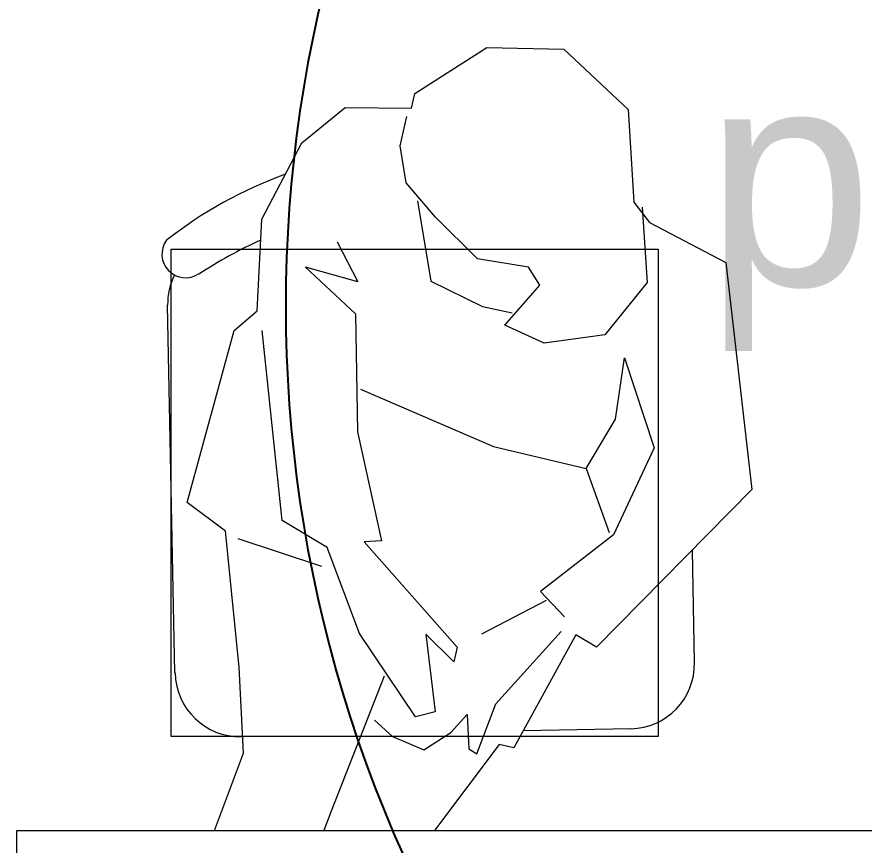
# Model space of a CAD drawing. Header units: metres. Extents: x -17 to 101, y 0 to 79.
# Drawn here: x 7.736 to 8.519, y 24.199 to 24.964 of the extents above; entities that cross this region are included whole.
import ezdxf

# ---------------------------------------------------------------- set-up
doc = ezdxf.new("R2010")
doc.units = ezdxf.units.M
doc.layers.add('ALUMBRADO', color=1, linetype='Continuous', lineweight=30)
doc.layers.add('Cotas varias El', color=253, linetype='Continuous', lineweight=13)
doc.styles.get("Standard").update_dxf_attribs({"font": 'arial.ttf'})

msp = doc.modelspace()

# ---------------------------------------------------------------- linework, layer by layer
at = {"layer": 'ALUMBRADO', "lineweight": 25}
for centre, radius, start, end in [((8.80033, 22.83185), 2.71596, 43.50586, 100.38193), ((9.21988, 24.69687), 1.23579, 146.01586, 213.98415)]:
    msp.add_arc(centre, radius, start, end, dxfattribs=at)
at = {"layer": 'Cotas varias El', "extrusion": (-0.00481, -0.03756, 0.999283)}
for p, q in [((8.10345, 24.89347, 0.05725), (8.17001, 24.93593, 0.05916)), ((8.17001, 24.93593, 0.05916), (8.24121, 24.93451, 0.05945)), ((8.24121, 24.93451, 0.05945), (8.30041, 24.87861, 0.05764)), ((8.10045, 24.87984, 0.05672), (8.10345, 24.89347, 0.05725)), ((7.99903, 24.84792, 0.05503), (8.0391, 24.88051, 0.05645)), ((8.0391, 24.88051, 0.05645), (8.10045, 24.87984, 0.05672)), ((8.30041, 24.87861, 0.05764), (8.30589, 24.79311, 0.05445)), ((8.08992, 24.84502, 0.05536), (8.09592, 24.87227, 0.05641)), ((7.96207, 24.77751, 0.05221), (7.99903, 24.84792, 0.05503)), ((8.0953, 24.81098, 0.05411), (8.08992, 24.84502, 0.05536)), ((8.12263, 24.77924, 0.05305), (8.0953, 24.81098, 0.05411)), ((8.10594, 24.79435, 0.05353), (8.11822, 24.72022, 0.05081)), ((8.30589, 24.79311, 0.05445), (8.32033, 24.77422, 0.05381)), ((8.31348, 24.78859, 0.05432), (8.31817, 24.71898, 0.05172)), ((7.95771, 24.69276, 0.049), (7.96207, 24.77751, 0.05221)), ((8.16135, 24.74071, 0.05178), (8.12263, 24.77924, 0.05305)), ((8.32033, 24.77422, 0.05381), (8.39084, 24.73724, 0.05276)), ((8.0318, 24.75642, 0.05175), (8.05081, 24.71937, 0.05045)), ((8.20832, 24.73321, 0.05173), (8.16135, 24.74071, 0.05178)), ((8.39084, 24.73724, 0.05276), (8.41478, 24.52769, 0.045)), ((8.05081, 24.71937, 0.05045), (8.00231, 24.73292, 0.05073)), ((8.00231, 24.73292, 0.05073), (8.0486, 24.68986, 0.04933)), ((8.21896, 24.71658, 0.05115), (8.20832, 24.73321, 0.05173)), ((8.11822, 24.72022, 0.05081), (8.16599, 24.69683, 0.05016)), ((8.31817, 24.71898, 0.05172), (8.2789, 24.6705, 0.04971)), ((8.18647, 24.67946, 0.0496), (8.21896, 24.71658, 0.05115)), ((7.88175, 24.3583, 0.03606), (7.87488, 24.698, 0.0488)), ((8.16599, 24.69683, 0.05016), (8.19326, 24.69082, 0.05006)), ((7.93654, 24.67457, 0.04822), (7.95771, 24.69276, 0.049)), ((8.0486, 24.68986, 0.04933), (8.05036, 24.58091, 0.04524)), ((7.89296, 24.51562, 0.04203), (7.93654, 24.67457, 0.04822)), ((7.98085, 24.4991, 0.04183), (7.96229, 24.67461, 0.04834)), ((8.22286, 24.66286, 0.04915), (8.18647, 24.67946, 0.0496)), ((8.2789, 24.6705, 0.04971), (8.22286, 24.66286, 0.04915)), ((8.28891, 24.59259, 0.04683), (8.29712, 24.64934, 0.049)), ((8.29712, 24.64934, 0.049), (8.32457, 24.56615, 0.04601)), ((8.0533, 24.62026, 0.04674), (8.17611, 24.56746, 0.04534)), ((8.26174, 24.54715, 0.04499), (8.28891, 24.59259, 0.04683)), ((8.05036, 24.58091, 0.04524), (8.07254, 24.48031, 0.04157)), ((8.17611, 24.56746, 0.04534), (8.26174, 24.54715, 0.04499)), ((8.32457, 24.56615, 0.04601), (8.28687, 24.4859, 0.04281)), ((8.26174, 24.54715, 0.04499), (8.28308, 24.48816, 0.04288)), ((8.41478, 24.52769, 0.045), (8.27119, 24.38222, 0.03884)), ((7.92862, 24.48919, 0.04121), (7.89296, 24.51562, 0.04203)), ((8.02257, 24.47419, 0.0411), (7.98085, 24.4991, 0.04183)), ((7.94101, 24.36361, 0.03655), (7.92862, 24.48919, 0.04121)), ((8.28687, 24.4859, 0.04281), (8.21958, 24.4336, 0.04052)), ((7.93999, 24.48239, 0.04101), (8.0173, 24.45678, 0.04042)), ((8.07254, 24.48031, 0.04157), (8.05664, 24.47953, 0.04146)), ((8.05664, 24.47953, 0.04146), (8.14244, 24.38204, 0.03821)), ((8.05228, 24.39478, 0.03826), (8.02257, 24.47419, 0.0411)), ((8.35955, 24.47173, 0.04263), (8.36165, 24.36792, 0.03874)), ((8.21958, 24.4336, 0.04052), (8.24159, 24.41018, 0.03975)), ((8.2249, 24.42528, 0.04023), (8.16513, 24.39418, 0.03878)), ((8.10395, 24.31768, 0.03561), (8.05228, 24.39478, 0.03826)), ((8.13944, 24.36842, 0.03769), (8.11363, 24.39411, 0.03853)), ((8.11363, 24.39411, 0.03853), (8.12212, 24.32224, 0.03587)), ((8.17815, 24.32989, 0.03642), (8.23859, 24.39655, 0.03922)), ((8.25223, 24.39354, 0.03917), (8.1949, 24.28905, 0.03497)), ((8.27119, 24.38222, 0.03884), (8.25223, 24.39354, 0.03917)), ((8.14244, 24.38204, 0.03821), (8.13944, 24.36842, 0.03769)), ((7.94497, 24.28417, 0.03358), (7.94101, 24.36361, 0.03655)), ((8.07509, 24.35547, 0.03689), (8.02613, 24.23056, 0.03196)), ((8.16083, 24.28371, 0.0346), (8.17815, 24.32989, 0.03642)), ((8.12212, 24.32224, 0.03587), (8.10395, 24.31768, 0.03561)), ((8.13655, 24.30335, 0.03523), (8.15166, 24.32001, 0.03592)), ((8.15166, 24.32001, 0.03592), (8.15324, 24.28824, 0.03474)), ((8.06609, 24.3146, 0.03531), (8.08278, 24.29949, 0.03482)), ((8.30288, 24.30677, 0.03615), (8.20353, 24.30478, 0.0356)), ((7.9442, 24.29959, 0.03416), (7.94295, 24.29956, 0.03415)), ((8.08278, 24.29949, 0.03482), (8.11159, 24.28742, 0.03451)), ((8.11159, 24.28742, 0.03451), (8.13655, 24.30335, 0.03523)), ((8.18126, 24.29206, 0.03502), (8.12158, 24.21286, 0.03175)), ((8.1949, 24.28905, 0.03497), (8.18126, 24.29206, 0.03502)), ((7.91823, 24.21286, 0.03077), (7.94497, 24.28417, 0.03358)), ((8.15324, 24.28824, 0.03474), (8.16083, 24.28371, 0.0346)), ((8.02613, 24.23056, 0.03196), (8.01926, 24.21286, 0.03126))]:
    msp.add_line(p, q, dxfattribs=at)
at = {"layer": 'Cotas varias El', "elevation": 0.04243}
msp.add_lwpolyline([(7.87832, 24.74956), (8.32832, 24.74956), (8.32832, 24.29956), (7.87832, 24.29956), (7.87832, 24.74956)], dxfattribs=at)
msp.add_lwpolyline([(7.73577, 24.21286), (9.23577, 24.21286), (9.23577, 23.61286), (7.73577, 23.61286)], close=True, dxfattribs=at)
at = {"layer": 'Cotas varias El', "extrusion": (-0.00481, -0.03756, 0.999283)}
for centre, radius, start, end in [((4.94961, 25.25986, -0.91677), 0.4, 117.21708, 135.32089), ((4.956, 25.2168, -0.91677), 0.3928, 121.31238, 130.87524), ((4.68451, 25.53073, -0.91677), 0.02194, 151.76093, 310.4784), ((4.73335, 25.49058, -0.91677), 0.06, 160.86655, 188.45099), ((5.13941, 25.20718, -0.91677), 0.06, 278.45099, 8.45099), ((4.78332, 25.15427, -0.91677), 0.06, 188.45099, 278.45099)]:
    msp.add_arc(centre, radius, start, end, dxfattribs=at)

# ---------------------------------------------------------------- texts
at = {"layer": 'ALUMBRADO', "color": 102, "lineweight": 25}
msp.add_text('p', height=0.2, rotation=0.02151, dxfattribs=at).set_placement((8.37158, 24.71586, 6632.0928))

doc.saveas('drawing.dxf')
